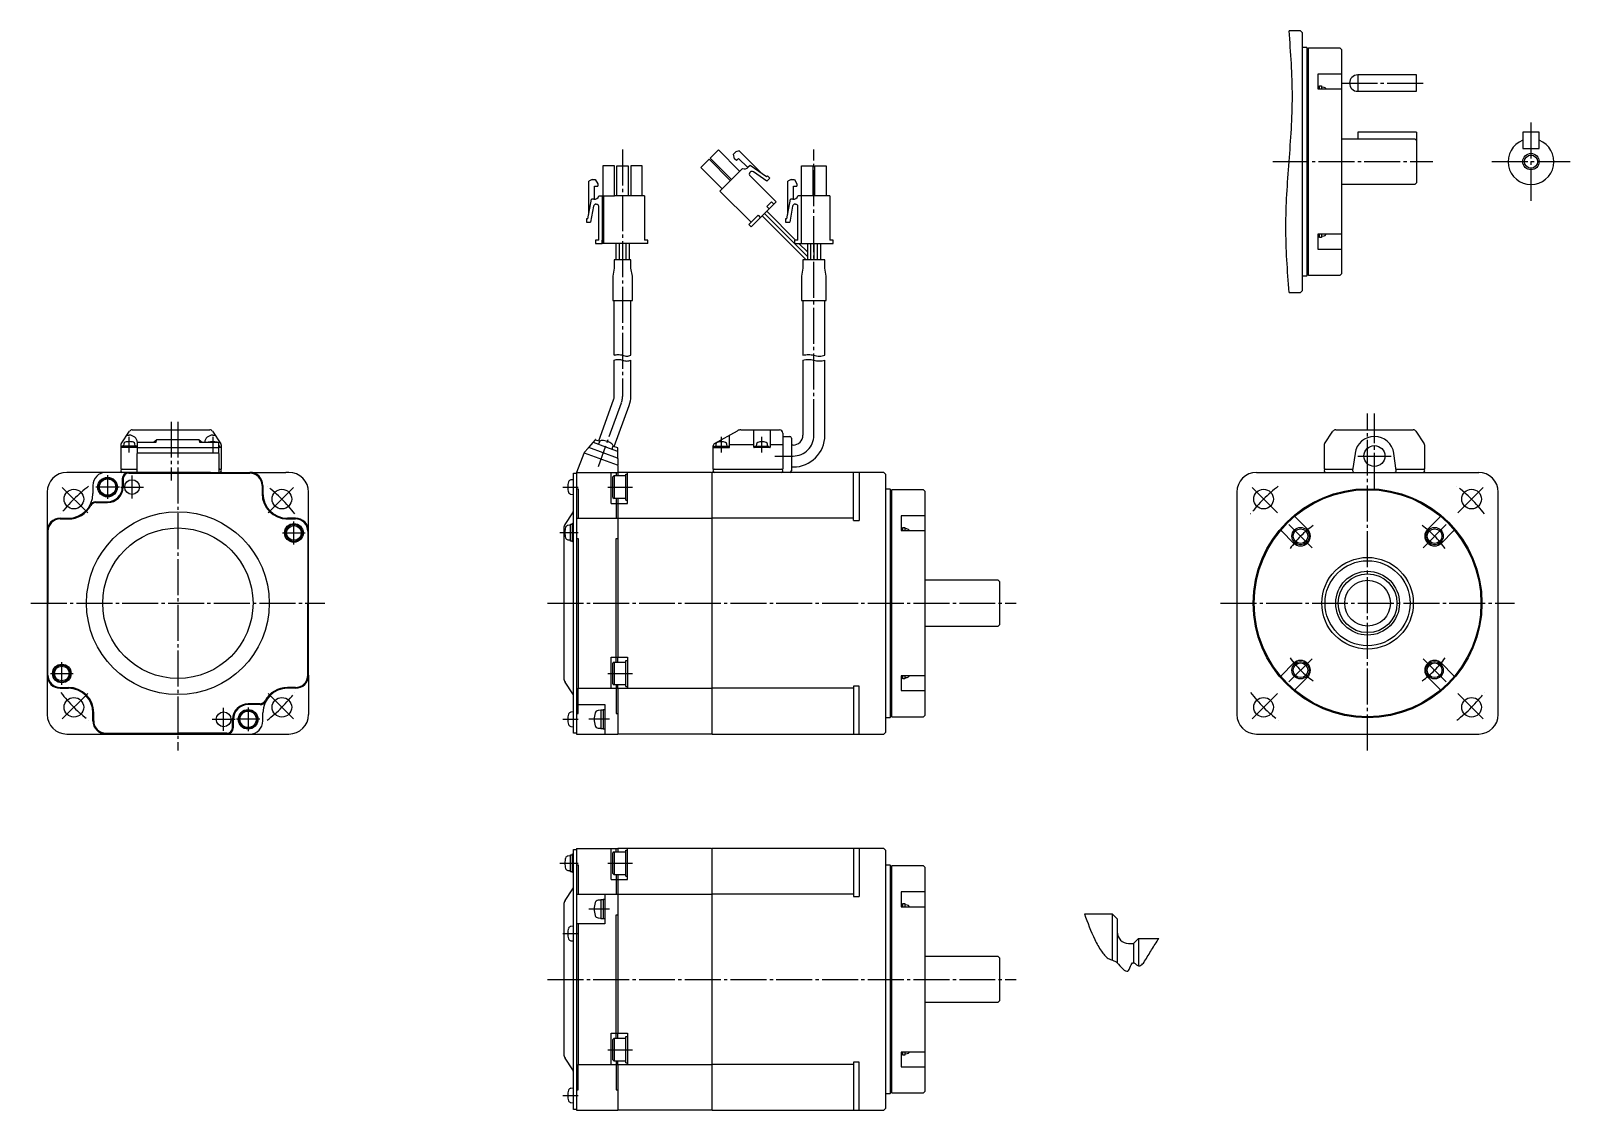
# Model space of a CAD drawing. Header units: millimetres. Extents: x -232 to 239, y -175 to 155.
import ezdxf

# ---------------------------------------------------------------- set-up
doc = ezdxf.new("R2010")
doc.units = ezdxf.units.MM
doc.linetypes.add('DASH_CENTER', pattern=[14, 11, -1, 1, -1])

msp = doc.modelspace()

# ---------------------------------------------------------------- linework, layer by layer
at = {"color": 7, "linetype": 'Continuous'}
for p, q in [((156.5, 155), (153, 155)), ((157, 154.5), (156.5, 155)), ((157, 154.5), (157, 75.5)), ((157.3, 150), (158.3, 150)), ((158.5, 149.8), (158.3, 150)), ((158.5, 115), (158.5, 149.8)), ((158.8, 148.9), (158.7, 148.9)), ((158.9, 149.7), (158.8, 149.6)), ((158.8, 149.6), (158.8, 115)), ((168.6, 149.7), (158.9, 149.7)), ((169.1, 149.2), (168.6, 149.7)), ((169.1, 115), (169.1, 149.2)), ((169.1, 141.71), (161.8, 141.71)), ((161.8, 141.71), (161.8, 137.22)), ((192, 141.5), (174, 141.5)), ((174, 141.5), (174, 136.5)), ((192, 136.5), (192, 141.5)), ((161.8, 138.01), (162.3, 138.01)), ((161.8, 137.22), (169.1, 137.22)), ((162.3, 137.22), (162.3, 138.16)), ((162.3, 138.16), (162.9, 138.16)), ((162.9, 138.16), (162.9, 137.22)), ((163.68, 137.69), (162.9, 137.76)), ((174, 136.5), (192, 136.5)), ((174, 124), (174, 122)), ((192, 124), (174, 124)), ((192, 124), (192, 108.5)), ((224.5, 124), (224.5, 119)), ((229.5, 124), (224.5, 124)), ((229.5, 119), (229.5, 124)), ((-21.63, 118.57), (-24.11, 116.1)), ((-15.13, 112.06), (-21.63, 118.57)), ((-17.01, 117.25), (-16.3, 117.96)), ((-15.24, 118.31), (-16.3, 117.96)), ((-15.24, 118.31), (-8.08, 111.15)), ((169.1, 122), (191.5, 122)), ((191.5, 122), (192, 121.5)), ((224.5, 119), (229.5, 119)), ((-53.45, 113.7), (-56.95, 113.7)), ((-56.95, 113.7), (-56.95, 104.5)), ((-53.45, 104.5), (-53.45, 113.7)), ((-52.7, 104.5), (-52.7, 113.7)), ((-52.7, 113.7), (-49.2, 113.7)), ((-49.2, 113.7), (-49.2, 104.5)), ((-48.45, 113.7), (-48.45, 104.5)), ((-44.95, 113.7), (-48.45, 113.7)), ((-44.95, 104.5), (-44.95, 113.7)), ((-24.49, 115.71), (-26.97, 113.23)), ((-26.97, 113.23), (-20.46, 106.73)), ((-17.99, 109.2), (-24.49, 115.71)), ((-24.11, 116.1), (-17.6, 109.59)), ((-16.66, 115.84), (-17.01, 117.25)), ((-16.13, 115.31), (-16.66, 115.84)), ((-16.13, 115.31), (-15.42, 116.01)), ((-15.42, 116.01), (-12.59, 113.19)), ((-11.95, 113.83), (-12.47, 113.3)), ((-6.93, 110.36), (-11.95, 113.83)), ((3.82, 104.5), (3.82, 113.7)), ((3.82, 113.7), (7.32, 113.7)), ((7.32, 113.7), (7.32, 104.5)), ((7.87, 104.5), (7.87, 113.7)), ((7.87, 113.7), (11.37, 113.7)), ((11.37, 113.7), (11.37, 104.5)), ((158.5, 80.2), (158.5, 115)), ((158.8, 115), (158.8, 80.4)), ((169.1, 80.8), (169.1, 115)), ((-60.29, 109.5), (-61.29, 109)), ((-61.29, 98.88), (-61.29, 109)), ((-60.29, 109.5), (-59.29, 109.5)), ((-59.29, 109.5), (-58.54, 108.25)), ((-21.17, 106.02), (-14.24, 112.95)), ((-11.94, 111.71), (-11.86, 111.8)), ((-11.94, 110.65), (-3.99, 102.7)), ((-6.82, 109.06), (-10.9, 111.89)), ((-6.64, 110.65), (-6.93, 110.36)), ((-6.82, 109.06), (-5.93, 109.94)), ((-5.93, 109.94), (-6.64, 110.65)), ((0.62, 109.5), (-0.38, 109)), ((-0.38, 98.88), (-0.38, 109)), ((0.62, 109.5), (1.62, 109.5)), ((1.62, 109.5), (2.37, 108.25)), ((191.5, 108), (192, 108.5)), ((-59.54, 103.5), (-59.54, 107.5)), ((-59.54, 107.5), (-58.54, 107.5)), ((-58.54, 108.25), (-58.54, 107.5)), ((-58.2, 104.5), (-54.7, 104.5)), ((-57.2, 104.5), (-57.2, 90)), ((-56.7, 90), (-56.7, 104.5)), ((-54.7, 104.5), (-53.45, 104.5)), ((-52.7, 104.5), (-53.45, 104.5)), ((-49.2, 104.5), (-52.7, 104.5)), ((-44.2, 104.5), (-49.2, 104.5)), ((-44.2, 104.5), (-44.2, 91)), ((-11.63, 96.47), (-21.17, 106.02)), ((1.37, 107.5), (2.37, 107.5)), ((1.37, 103.5), (1.37, 107.5)), ((2.37, 108.25), (2.37, 107.5)), ((12.5, 104.5), (2.7, 104.5)), ((3.7, 104.5), (3.7, 90)), ((12.5, 104.5), (12.5, 91)), ((191.5, 108), (169.1, 108)), ((-61.54, 97.5), (-60.45, 103.5)), ((-59.81, 101.38), (-60.7, 96.5)), ((-59.7, 103.5), (-60.45, 103.5)), ((-59.08, 102), (-58.95, 102)), ((-58.2, 91), (-58.2, 101.25)), ((-11.63, 95.06), (-3.99, 102.7)), ((5.6, 86), (-7.54, 99.14)), ((-6.83, 99.85), (2.01, 91)), ((-6.82, 101.28), (-5.4, 102.7)), ((-6.82, 101.28), (-6.11, 100.57)), ((-5.4, 102.7), (-4.7, 101.99)), ((-5.4, 102.7), (-4.7, 101.99)), ((-0.63, 97.5), (0.46, 103.5)), ((1.09, 101.38), (0.2, 96.5)), ((1.2, 103.5), (0.46, 103.5)), ((1.83, 102), (1.95, 102)), ((2.7, 91), (2.7, 101.25)), ((-61.54, 97.5), (-61.95, 97.5)), ((-61.95, 97.5), (-61.95, 96.5)), ((-61.95, 96.5), (-60.7, 96.5)), ((-12.33, 95.77), (-9.5, 98.59)), ((-12.33, 95.77), (-11.63, 95.06)), ((-9.5, 98.59), (-8.8, 97.89)), ((-8.25, 98.44), (5.19, 85)), ((-1.05, 97.5), (-1.05, 96.5)), ((-0.63, 97.5), (-1.05, 97.5)), ((-1.05, 96.5), (0.2, 96.5)), ((-59.2, 91), (-59.2, 90)), ((-58.2, 91), (-59.2, 91)), ((-59.2, 90), (-58.5, 90)), ((-58.5, 90), (-57.2, 90)), ((-57.2, 90), (-57.2, 91)), ((-57.2, 90), (-57.2, 90)), ((-43.2, 90), (-57.2, 90)), ((-52.95, 90), (-52.95, 85)), ((-51.95, 90), (-51.95, 85)), ((-50.95, 90), (-50.95, 85)), ((-49.95, 90), (-49.95, 85)), ((-48.95, 90), (-48.95, 85)), ((-43.2, 91), (-44.2, 91)), ((-43.2, 90), (-43.2, 91)), ((1.7, 91), (1.7, 90)), ((2.7, 91), (1.7, 91)), ((1.7, 90), (13.5, 90)), ((3.01, 90), (5.6, 87.41)), ((5.6, 90), (5.6, 85)), ((6.6, 90), (6.6, 85)), ((7.6, 90), (7.6, 85)), ((8.6, 90), (8.6, 85)), ((9.6, 90), (9.6, 85)), ((13.5, 91), (12.5, 91)), ((13.5, 90), (13.5, 91)), ((169.1, 92.78), (161.8, 92.78)), ((161.8, 92.78), (161.8, 88.29)), ((162.3, 91.99), (161.8, 91.99)), ((162.3, 91.84), (162.3, 92.78)), ((162.9, 91.84), (162.3, 91.84)), ((162.9, 92.78), (162.9, 91.84)), ((162.9, 92.24), (163.68, 92.31)), ((-48.4, 85), (-53.5, 85)), ((-53.5, 85), (-53.5, 82.43)), ((-48.4, 82.43), (-48.4, 85)), ((10.95, 85), (4.25, 85)), ((4.25, 85), (4.25, 82.43)), ((10.95, 82.43), (10.95, 85)), ((161.8, 88.29), (169.1, 88.29)), ((-53.5, 82.43), (-53.95, 80)), ((-47.95, 80), (-48.4, 82.43)), ((4.25, 82.43), (3.8, 80)), ((11.4, 80), (10.95, 82.43)), ((158.3, 80), (158.5, 80.2)), ((158.7, 81.1), (158.8, 81.1)), ((158.8, 80.4), (158.9, 80.3)), ((158.9, 80.3), (168.6, 80.3)), ((168.6, 80.3), (169.1, 80.8)), ((-53.95, 80), (-53.95, 72.5)), ((-47.95, 72.5), (-47.95, 80)), ((3.8, 80), (3.8, 72.5)), ((11.4, 72.5), (11.4, 80)), ((156.5, 75), (157, 75.5)), ((158.3, 80), (157.3, 80)), ((-53.95, 72.5), (-47.95, 72.5)), ((-53.5, 55.8), (-53.5, 72.5)), ((-48.4, 55.8), (-48.4, 72.5)), ((3.8, 72.5), (11.4, 72.5)), ((4.25, 72.5), (4.25, 55.8)), ((10.95, 55.8), (10.95, 72.5)), ((153, 75), (156.5, 75)), ((-53.5, 43.24), (-53.5, 54.3)), ((-48.4, 43.24), (-48.4, 54.3)), ((4.25, 54.3), (4.25, 31.35)), ((10.95, 31.35), (10.95, 54.3)), ((-58.25, 29.65), (-53.68, 42.21)), ((-53.46, 27.91), (-48.89, 40.47)), ((-200.96, 33), (-199.35, 33)), ((-199.35, 33), (-189.1, 33)), ((-189.1, 33), (-178.85, 33)), ((-178.85, 33), (-177.23, 33)), ((-14.78, 33), (-2.9, 33)), ((-10.8, 27.7), (-10.8, 33)), ((-5.8, 33), (-5.8, 27.7)), ((167.24, 33), (190.97, 33)), ((-204.33, 28.75), (-201.8, 32.56)), ((-203.55, 28.69), (-203.6, 28.1)), ((-202.59, 31.37), (-201.85, 31.37)), ((-200.1, 28.1), (-200.15, 28.69)), ((-199.5, 29), (-199.5, 27.58)), ((-199.3, 29.2), (-193.67, 29.2)), ((-194.46, 29.2), (-193.46, 30.01)), ((-193.67, 29.2), (-193.46, 30.01)), ((-193.46, 30.01), (-180.54, 30.01)), ((-180.54, 30.01), (-179.54, 29.2)), ((-180.54, 30.01), (-180.33, 29.2)), ((-180.33, 29.2), (-174.7, 29.2)), ((-176.4, 32.56), (-173.87, 28.75)), ((-176.35, 31.37), (-175.61, 31.37)), ((-174.5, 27.58), (-174.5, 29)), ((-60.02, 29.16), (-61.25, 27.69)), ((-59.33, 29.97), (-60.02, 29.16)), ((-59.91, 29.19), (-56.2, 27.84)), ((-59.22, 30), (-57.86, 29.51)), ((-57.98, 29.32), (-58.31, 28.61)), ((-22.79, 28.79), (-15.76, 32.74)), ((-22.4, 28.64), (-22.45, 28.05)), ((-18.95, 28.05), (-19, 28.64)), ((-18.2, 27.7), (-18.2, 31.37)), ((-18.2, 28.5), (-10.8, 28.5)), ((-10, 28.64), (-10.05, 28.05)), ((-6.55, 28.05), (-6.6, 28.64)), ((-5.8, 28.5), (-1.9, 28.5)), ((-1.9, 32), (-1.9, 21)), ((-1.8, 31), (0.2, 31)), ((0.7, 30.5), (0.7, 20.5)), ((1.25, 28.35), (0.7, 28.35)), ((163.87, 28.75), (166.4, 32.56)), ((191.8, 32.56), (194.33, 28.75)), ((-204.5, 28.2), (-204.5, 27.6)), ((-204.5, 27.6), (-204.5, 21.1)), ((-199.5, 27.6), (-204.4, 27.6)), ((-204, 28.1), (-204, 27.6)), ((-204, 28.1), (-201.85, 28.1)), ((-201.85, 28.1), (-199.7, 28.1)), ((-199.7, 27.6), (-199.7, 28.1)), ((-199.5, 27.58), (-174.5, 27.58)), ((-199.5, 27.38), (-199.5, 25.94)), ((-199.5, 25.94), (-174.5, 25.94)), ((-199.5, 20), (-199.5, 25.74)), ((-174.5, 28.1), (-174.2, 28.1)), ((-173.8, 27.6), (-174.5, 27.6)), ((-174.5, 25.94), (-174.5, 27.38)), ((-174.5, 25.74), (-174.5, 20)), ((-174.2, 27.6), (-174.2, 28.1)), ((-173.7, 27.6), (-173.7, 28.2)), ((-173.7, 21.1), (-173.7, 27.6)), ((-62.8, 25.77), (-65, 20)), ((-62.64, 26.07), (-61.41, 27.54)), ((-52.53, 22.25), (-62.6, 25.91)), ((-52.47, 24.35), (-61.3, 27.57)), ((-56.2, 27.84), (-52.49, 26.49)), ((-54.09, 27.07), (-53.88, 27.83)), ((-53.86, 28.05), (-52.49, 27.56)), ((-52.43, 26.4), (-52.43, 27.46)), ((-52.42, 24.48), (-52.43, 26.4)), ((-52.4, 24.26), (-52.4, 22.34)), ((-23.3, 27.92), (-23.3, 21)), ((-23.3, 27.6), (-18.3, 27.6)), ((-22.85, 28.05), (-18.55, 28.05)), ((-22.85, 27.6), (-22.85, 28.05)), ((-18.55, 27.6), (-18.55, 28.05)), ((-5.9, 27.6), (-10.7, 27.6)), ((-10.45, 27.6), (-10.45, 28.05)), ((-10.45, 28.05), (-6.15, 28.05)), ((-6.15, 27.6), (-6.15, 28.05)), ((163.7, 28.2), (163.7, 27.6)), ((163.7, 27.6), (163.7, 21.1)), ((173.16, 25.82), (172.43, 20.57)), ((185.77, 20.57), (185.04, 25.82)), ((194.5, 27.6), (194.5, 28.2)), ((194.5, 21.1), (194.5, 27.6)), ((-209, 20), (-221, 20)), ((-177, 20), (-209, 20)), ((-204.4, 21), (-199.5, 21)), ((-202, 19.75), (-187, 19.75)), ((-187, 19.75), (-165, 19.75)), ((-177, 20), (-154, 20)), ((-174.5, 21), (-173.8, 21)), ((-153, 20), (-154, 20)), ((-66, -20), (-66, 19.75)), ((-66, 19.75), (-65, 19.75)), ((-65, 20), (-65, -60)), ((-65, 20), (-52.4, 20)), ((-54.4, 10.5), (-54.4, 20)), ((-53.55, 19), (-53.9, 18.65)), ((-53.55, 19), (-49.9, 19)), ((-53.55, 19), (-53.55, 12)), ((-52.9, 20), (-52.9, 19)), ((-52.4, 22.06), (-52.4, 19)), ((-23.7, 20), (-52.4, 20)), ((-49.9, 19.5), (-49.4, 19.5)), ((-49.9, 11.5), (-49.9, 19.5)), ((-49.4, 10.5), (-49.4, 20)), ((-23.7, 20), (-23.6, 19.9)), ((-23.6, 19.9), (-23.5, 20)), ((-23.6, 19.9), (-23.6, -59.9)), ((29, 20), (-23.5, 20)), ((-23.3, 21), (-1.9, 21)), ((0.7, 21.65), (1.25, 21.65)), ((19.7, 5.32), (19.7, 20)), ((21.5, 20), (21.5, 5.32)), ((29.5, 19.5), (29, 20)), ((29.5, 19.5), (29.5, -59.5)), ((143, 20), (211, 20)), ((163.8, 21), (172.49, 21)), ((185.71, 21), (194.4, 21)), ((-213, 16), (-213, 13.5)), ((-204, 18), (-204, 14.25)), ((-203.75, 18), (-203.75, 15.5)), ((-161.25, 16), (-161.25, 13.5)), ((-161, 16), (-161, 13.5)), ((-66, 17.75), (-66.78, 17.68)), ((-65, 15), (-64.5, 15)), ((-64.5, 15), (-64.5, 6)), ((-53.9, 12.35), (-53.9, 18.65)), ((29.8, 15), (30.8, 15)), ((31, 14.8), (30.8, 15)), ((31, -20), (31, 14.8)), ((31.4, 14.7), (31.3, 14.6)), ((31.3, 14.6), (31.3, -20)), ((41.1, 14.7), (31.4, 14.7)), ((41.6, 14.2), (41.1, 14.7)), ((41.6, -20), (41.6, 14.2)), ((-227, 14), (-227, 2)), ((-212.13, 11), (-208.5, 11)), ((-212.13, 10.75), (-208.5, 10.75)), ((-147, 2), (-147, 14)), ((-66.78, 13.32), (-66, 13.25)), ((-54.4, 10.5), (-49.4, 10.5)), ((-53.9, 12.35), (-53.55, 12)), ((-49.9, 12), (-53.55, 12)), ((-52.9, 12), (-52.9, 6)), ((-52.4, 12), (-52.4, -36.5)), ((-49.9, 11.5), (-49.4, 11.5)), ((31.3, 13.9), (31.2, 13.9)), ((137, 14), (137, -54)), ((217, -54), (217, 14)), ((-223, 6), (-220.5, 6)), ((-223, 5.75), (-220.5, 5.75)), ((-154, 5.75), (-151, 5.75)), ((-151, 6), (-153.5, 6)), ((-68.53, 4.09), (-66.17, 7.65)), ((-65, 6), (-52.4, 6)), ((-52.4, 6), (-23.6, 6)), ((19.7, 6), (-23.6, 6)), ((19.7, 5.32), (21.5, 5.32)), ((34.3, 6.71), (34.3, 2.22)), ((41.6, 6.71), (34.3, 6.71)), ((158.62, 2.63), (154.92, 6.32)), ((199.08, 6.32), (195.39, 2.63)), ((-227, 2), (-227, -42)), ((-227, 1.32), (-227, -54)), ((-226.75, 2), (-226.75, -20)), ((-147.25, 2), (-147.25, -20)), ((-147, -42), (-147, 2)), ((-68.9, 2.88), (-68.9, -20)), ((-66.9, 3.83), (-67.68, 3.77)), ((-66.9, 4.18), (-66.3, 4.18)), ((-66.9, -1.02), (-66.9, 4.18)), ((-66.3, 4.43), (-66, 4.43)), ((-66.3, -1.27), (-66.3, 4.43)), ((34.3, 3.01), (34.8, 3.01)), ((34.3, 2.22), (41.6, 2.22)), ((34.8, 3.16), (35.4, 3.16)), ((34.8, 2.22), (34.8, 3.16)), ((35.4, 3.16), (35.4, 2.22)), ((36.18, 2.69), (35.4, 2.76)), ((150.68, 2.08), (154.37, -1.61)), ((199.63, -1.61), (203.32, 2.08)), ((-67.68, -0.6), (-66.9, -0.67)), ((-66.3, -1.02), (-66.9, -1.02)), ((-66, -1.27), (-66.3, -1.27)), ((-65, -0.25), (-64.5, -0.25)), ((-64.5, -0.25), (-64.5, -46)), ((-52.9, -0.25), (-52.4, -0.25)), ((-52.9, -38), (-52.9, -0.25)), ((64, -13), (41.6, -13)), ((64.5, -13.5), (64, -13)), ((64.5, -26.5), (64.5, -13.5)), ((-226.75, -42), (-226.75, -20)), ((-147.25, -42), (-147.25, -20)), ((-68.9, -20), (-68.9, -42.88)), ((-66, -59.75), (-66, -20)), ((31, -54.8), (31, -20)), ((31.3, -20), (31.3, -54.6)), ((41.6, -54.2), (41.6, -20)), ((41.6, -27), (64, -27)), ((64, -27), (64.5, -26.5)), ((-54.4, -46), (-54.4, -36.5)), ((-54.4, -36.5), (-52.4, -36.5)), ((-52.4, -36.5), (-49.4, -36.5)), ((-52.4, -38), (-52.4, -36.5)), ((-49.9, -45.5), (-49.9, -37.5)), ((-49.9, -37.5), (-49.4, -37.5)), ((-49.4, -36.5), (-49.4, -46)), ((-147, -42), (-147, -54)), ((-53.55, -38), (-53.9, -38.35)), ((-53.9, -44.65), (-53.9, -38.35)), ((-53.55, -38), (-49.9, -38)), ((-53.55, -38), (-53.55, -45)), ((34.3, -42.22), (34.3, -46.71)), ((41.6, -42.22), (34.3, -42.22)), ((34.8, -43.16), (34.8, -42.22)), ((35.4, -42.22), (35.4, -43.16)), ((154.37, -38.38), (150.68, -42.08)), ((203.32, -42.08), (199.63, -38.38)), ((-223, -45.75), (-220.5, -45.75)), ((-223, -46), (-220.5, -46)), ((-151, -45.75), (-153.5, -45.75)), ((-151, -46), (-153.5, -46)), ((-66.17, -47.71), (-68.53, -44.09)), ((-64.5, -53.75), (-64.5, -46)), ((-64.5, -46), (-52.4, -46)), ((-53.9, -44.65), (-53.55, -45)), ((-49.9, -45), (-53.55, -45)), ((-52.9, -45), (-52.9, -53.75)), ((-52.4, -46), (-52.4, -45)), ((-52.4, -46), (-23.6, -46)), ((-52.4, -46), (-52.4, -60)), ((-49.9, -45.5), (-49.4, -45.5)), ((19.7, -46), (-23.6, -46)), ((19.7, -45.32), (19.7, -60)), ((21.5, -45.32), (19.7, -45.32)), ((21.5, -60), (21.5, -45.32)), ((34.8, -43.01), (34.3, -43.01)), ((34.3, -46.71), (41.6, -46.71)), ((35.4, -43.16), (34.8, -43.16)), ((35.4, -42.76), (36.18, -42.69)), ((154.92, -46.32), (158.62, -42.63)), ((195.39, -42.63), (199.08, -46.32)), ((-161.87, -50.75), (-165.5, -50.75)), ((-161.87, -51), (-165.5, -51)), ((-64.5, -51), (-56.4, -51)), ((-56.4, -51), (-56.4, -60)), ((-213, -56), (-213, -53.5)), ((-212.75, -56), (-212.75, -53.5)), ((-170.25, -58), (-170.25, -55.5)), ((-170, -58), (-170, -54.25)), ((-161, -56), (-161, -53.5)), ((-66, -53.25), (-66.78, -53.32)), ((-65, -53.75), (-64.5, -53.75)), ((-57.6, -52.75), (-58.45, -52.82)), ((-57.6, -52.55), (-57.6, -58.45)), ((-57.6, -52.55), (-56.9, -52.55)), ((-56.9, -52.5), (-56.4, -52.5)), ((-56.9, -52.5), (-56.9, -58.5)), ((-52.9, -53.75), (-52.4, -53.75)), ((30.8, -55), (29.8, -55)), ((30.8, -55), (31, -54.8)), ((31.2, -53.9), (31.3, -53.9)), ((31.3, -54.6), (31.4, -54.7)), ((31.4, -54.7), (41.1, -54.7)), ((41.1, -54.7), (41.6, -54.2)), ((-221, -60), (-153, -60)), ((-209, -59.75), (-187, -59.75)), ((-209, -60), (-165, -60)), ((-172, -59.75), (-187, -59.75)), ((-66.78, -57.68), (-66, -57.75)), ((-65, -59.75), (-66, -59.75)), ((-65, -60), (-52.4, -60)), ((-58.45, -58.18), (-57.6, -58.25)), ((-56.9, -58.45), (-57.6, -58.45)), ((-56.4, -58.5), (-56.9, -58.5)), ((-23.7, -60), (-52.4, -60)), ((-23.6, -59.9), (-23.7, -60)), ((-23.5, -60), (-23.6, -59.9)), ((-23.5, -60), (29, -60)), ((29, -60), (29.5, -59.5)), ((143, -60), (211, -60)), ((-66.9, -97.25), (-67.68, -97.32)), ((-66.9, -96.9), (-66.3, -96.9)), ((-66.9, -102.1), (-66.9, -96.9)), ((-66.3, -96.65), (-66, -96.65)), ((-66.3, -102.35), (-66.3, -96.65)), ((-66, -135), (-66, -95.25)), ((-66, -95.25), (-65, -95.25)), ((-65, -95), (-65, -175)), ((-65, -95), (-52.4, -95)), ((-54.4, -104.5), (-54.4, -95)), ((-53.55, -96), (-53.9, -96.35)), ((-53.9, -102.65), (-53.9, -96.35)), ((-53.55, -96), (-49.9, -96)), ((-53.55, -96), (-53.55, -103)), ((-52.9, -96), (-52.9, -95)), ((-52.4, -95), (-52.4, -96)), ((-23.7, -95), (-52.4, -95)), ((-49.9, -95.5), (-49.4, -95.5)), ((-49.9, -103.5), (-49.9, -95.5)), ((-49.4, -104.5), (-49.4, -95)), ((-23.7, -95), (-23.6, -95.1)), ((-23.6, -95.1), (-23.5, -95)), ((-23.6, -95.1), (-23.6, -174.9)), ((29, -95), (-23.5, -95)), ((19.7, -95), (19.7, -109.68)), ((21.5, -95), (21.5, -109.68)), ((29.5, -95.5), (29, -95)), ((29.5, -95.5), (29.5, -174.5)), ((-67.68, -101.68), (-66.9, -101.75)), ((-66.3, -102.1), (-66.9, -102.1)), ((-66, -102.35), (-66.3, -102.35)), ((-65, -100), (-64.5, -100)), ((-64.5, -100), (-64.5, -109)), ((-53.9, -102.65), (-53.55, -103)), ((-49.9, -103), (-53.55, -103)), ((-52.9, -103), (-52.9, -109)), ((-52.4, -103), (-52.4, -151.5)), ((-49.9, -103.5), (-49.4, -103.5)), ((29.8, -100), (30.8, -100)), ((31, -100.2), (30.8, -100)), ((31, -135), (31, -100.2)), ((31.3, -101.1), (31.2, -101.1)), ((31.4, -100.3), (31.3, -100.4)), ((31.3, -100.4), (31.3, -135)), ((41.1, -100.3), (31.4, -100.3)), ((41.6, -100.8), (41.1, -100.3)), ((41.6, -135), (41.6, -100.8)), ((-68.53, -110.91), (-66.17, -107.35)), ((-54.4, -104.5), (-49.4, -104.5)), ((34.3, -108.29), (34.3, -112.78)), ((41.6, -108.29), (34.3, -108.29)), ((-68.9, -112.12), (-68.9, -135)), ((-65, -109), (-52.4, -109)), ((-57.6, -110.75), (-58.45, -110.82)), ((-57.6, -110.55), (-57.6, -116.45)), ((-57.6, -110.55), (-56.9, -110.55)), ((-56.9, -110.5), (-56.4, -110.5)), ((-56.9, -110.5), (-56.9, -116.5)), ((-56.4, -109), (-56.4, -118)), ((-52.4, -109), (-23.6, -109)), ((19.7, -109), (-23.6, -109)), ((19.7, -109.68), (21.5, -109.68)), ((34.3, -111.99), (34.8, -111.99)), ((34.3, -112.78), (41.6, -112.78)), ((34.8, -111.84), (35.4, -111.84)), ((34.8, -112.78), (34.8, -111.84)), ((35.4, -111.84), (35.4, -112.78)), ((36.18, -112.31), (35.4, -112.24)), ((-58.45, -116.18), (-57.6, -116.25)), ((-56.9, -116.45), (-57.6, -116.45)), ((-56.4, -116.5), (-56.9, -116.5)), ((-52.9, -115.25), (-52.4, -115.25)), ((-52.9, -153), (-52.9, -115.25)), ((90.38, -115), (98.88, -115)), ((98.88, -115), (100.38, -116.5)), ((98.88, -115), (98.88, -129.1)), ((100.38, -116.5), (100.38, -129.9)), ((-66, -118.75), (-66.78, -118.82)), ((-56.4, -118), (-65, -118)), ((-64.5, -118), (-64.5, -161)), ((-66.78, -123.18), (-66, -123.25)), ((103.88, -124), (105.38, -124)), ((105.38, -124), (106.88, -122.5)), ((105.38, -124), (105.38, -129.9)), ((106.88, -122.5), (106.88, -130.88)), ((106.88, -122.5), (113.13, -122.5)), ((64, -128), (41.6, -128)), ((64.5, -128.5), (64, -128)), ((64.5, -141.5), (64.5, -128.5)), ((-68.9, -135), (-68.9, -157.88)), ((-66, -174.75), (-66, -135)), ((31, -169.8), (31, -135)), ((31.3, -135), (31.3, -169.6)), ((41.6, -169.2), (41.6, -135)), ((41.6, -142), (64, -142)), ((64, -142), (64.5, -141.5)), ((-54.4, -161), (-54.4, -151.5)), ((-54.4, -151.5), (-52.4, -151.5)), ((-53.55, -153), (-53.9, -153.35)), ((-53.9, -159.65), (-53.9, -153.35)), ((-53.55, -153), (-49.9, -153)), ((-53.55, -153), (-53.55, -160)), ((-52.4, -151.5), (-49.4, -151.5)), ((-52.4, -153), (-52.4, -151.5)), ((-49.9, -160.5), (-49.9, -152.5)), ((-49.9, -152.5), (-49.4, -152.5)), ((-49.4, -151.5), (-49.4, -161)), ((-66.17, -162.71), (-68.53, -159.09)), ((-53.9, -159.65), (-53.55, -160)), ((-49.9, -160), (-53.55, -160)), ((-52.9, -160), (-52.9, -168.75)), ((-52.4, -161), (-52.4, -160)), ((34.3, -157.22), (34.3, -161.71)), ((41.6, -157.22), (34.3, -157.22)), ((34.8, -158.01), (34.3, -158.01)), ((34.8, -158.16), (34.8, -157.22)), ((35.4, -158.16), (34.8, -158.16)), ((35.4, -157.22), (35.4, -158.16)), ((35.4, -157.76), (36.18, -157.69)), ((-64.5, -168.75), (-64.5, -161)), ((-64.5, -161), (-52.4, -161)), ((-52.4, -161), (-23.6, -161)), ((-52.4, -161), (-52.4, -175)), ((-49.9, -160.5), (-49.4, -160.5)), ((19.7, -161), (-23.6, -161)), ((19.7, -160.32), (19.7, -175)), ((21.5, -160.32), (19.7, -160.32)), ((21.5, -175), (21.5, -160.32)), ((34.3, -161.71), (41.6, -161.71)), ((-66, -168.25), (-66.78, -168.32)), ((-65, -168.75), (-64.5, -168.75)), ((-52.9, -168.75), (-52.4, -168.75)), ((31.2, -168.9), (31.3, -168.9)), ((41.1, -169.7), (41.6, -169.2)), ((-66.78, -172.68), (-66, -172.75)), ((30.8, -170), (29.8, -170)), ((30.8, -170), (31, -169.8)), ((31.3, -169.6), (31.4, -169.7)), ((31.4, -169.7), (41.1, -169.7)), ((-65, -174.75), (-66, -174.75)), ((-65, -175), (-52.4, -175)), ((-23.7, -175), (-52.4, -175)), ((-23.6, -174.9), (-23.7, -175)), ((-23.5, -175), (-23.6, -174.9)), ((-23.5, -175), (29, -175)), ((29, -175), (29.5, -174.5))]:
    msp.add_line(p, q, dxfattribs=at)
at = {"color": 1, "linetype": 'DASH_CENTER'}
for p, q in [((169, 139), (194.5, 139)), ((227, 127), (227, 103)), ((-50.95, 118.7), (-50.95, 43.24)), ((7.6, 31.35), (7.6, 118.7)), ((148, 115), (197, 115)), ((215, 115), (239, 115)), ((-51.33, 41.21), (-58.42, 21.73)), ((177, -65), (177, 38)), ((179.1, 14.94), (179.1, 38)), ((-189.1, 35.5), (-189.1, 17.5)), ((-187, 35.5), (-187, -65)), ((-201.85, 26.1), (-201.85, 30.9)), ((-176.35, 30.9), (-176.35, 26.1)), ((-20.7, 26.1), (-20.7, 30.85)), ((-8.3, 26.1), (-8.3, 30.85)), ((-4.4, 25), (1.25, 25)), ((174, 25), (184.2, 25)), ((-208.5, 19.1), (-208.5, 11.9)), ((-201, 12), (-201, 19)), ((-214.58, 7.58), (-223.06, 16.06)), ((-204.9, 15.5), (-212.1, 15.5)), ((-204.5, 15.5), (-197.5, 15.5)), ((-159.42, 7.58), (-150.94, 16.06)), ((-69.2, 15.5), (-64.5, 15.5)), ((-55.4, 15.5), (-47.9, 15.5)), ((149.42, 7.58), (140.94, 16.06)), ((204.58, 7.58), (213.06, 16.06)), ((-151.5, -2), (-151.5, 5)), ((-155, 1.5), (-148, 1.5)), ((-70.1, 1.58), (-64.5, 1.58)), ((160.03, -3.03), (152.96, 4.04)), ((193.97, -3.03), (201.04, 4.04)), ((-232, -20), (-142, -20)), ((-73.9, -20), (69.5, -20)), ((132, -20), (222, -20)), ((160.03, -36.97), (152.96, -44.04)), ((193.97, -36.97), (201.04, -44.04)), ((-226, -41.5), (-219, -41.5)), ((-222.5, -45), (-222.5, -38)), ((-55.4, -41.5), (-47.9, -41.5)), ((-214.58, -47.58), (-223.06, -56.06)), ((-159.42, -47.58), (-150.94, -56.06)), ((149.42, -47.58), (140.94, -56.06)), ((204.58, -47.58), (213.06, -56.06)), ((-176.5, -55.5), (-169.5, -55.5)), ((-173, -59), (-173, -52)), ((-161.9, -55.5), (-169.1, -55.5)), ((-165.5, -51.9), (-165.5, -59.1)), ((-69.2, -55.5), (-64.5, -55.5)), ((-54.9, -55.5), (-61.28, -55.5)), ((-70.1, -99.5), (-64.5, -99.5)), ((-55.4, -99.5), (-47.9, -99.5)), ((-54.9, -113.5), (-61.28, -113.5)), ((-69.2, -121), (-64.5, -121)), ((-73.9, -135), (69.5, -135)), ((-55.4, -156.5), (-47.9, -156.5)), ((-69.2, -170.5), (-64.5, -170.5))]:
    msp.add_line(p, q, dxfattribs=at)
at = {"color": 2, "linetype": 'Continuous'}
msp.add_circle((227, 115), 2.5, dxfattribs=at)
at = {"color": 7, "linetype": 'Continuous'}
for centre, radius in [((227, 115), 2), ((179.1, 25), 3.2), ((-218.82, 11.82), 3), ((-208.5, 15.5), 3), ((-208.5, 15.5), 2.75), ((-208.5, 15.5), 2.5), ((-201, 15.5), 2.25), ((-155.18, 11.82), 3), ((177, -20), 35), ((145.18, 11.82), 3), ((177, -20), 34.7), ((208.82, 11.82), 3), ((-187, -20), 27.96), ((-187, -20), 23), ((-151.5, 1.5), 2.85), ((-151.5, 1.5), 2.6), ((-151.5, 1.5), 2.25), ((156.49, 0.51), 2.65), ((156.49, 0.51), 2.25), ((197.51, 0.51), 2.65), ((197.51, 0.51), 2.25), ((177, -20), 14), ((177, -20), 13), ((177, -20), 9.75), ((177, -20), 9), ((177, -20), 7), ((-222.5, -41.5), 2.85), ((-222.5, -41.5), 2.6), ((-222.5, -41.5), 2.25), ((156.49, -40.51), 2.65), ((156.49, -40.51), 2.25), ((197.51, -40.51), 2.65), ((197.51, -40.51), 2.25), ((-218.82, -51.82), 3), ((-155.18, -51.82), 3), ((145.18, -51.82), 3), ((208.82, -51.82), 3), ((-173, -55.5), 2.25), ((-165.5, -55.5), 3), ((-165.5, -55.5), 2.75), ((-165.5, -55.5), 2.5)]:
    msp.add_circle(centre, radius, dxfattribs=at)
for centre, radius, start, end in [((157.3, 150.3), 0.3, 180, 270), ((158.7, 149.1), 0.2, 180, 270), ((174, 139), 2.5, 90, 180), ((163.61, 136.89), 0.8, 24.57, 85), ((174, 139), 2.5, 180, 270), ((227, 115), 7, 110.9248, 270), ((227, 115), 7, 270, 69.0752), ((-13.6, 114.36), 1.55, 245.7532, 316.8667), ((-11.41, 111.18), 0.75, 135, 225), ((-11.33, 111.27), 0.75, 55.3048, 135), ((-59.65, 105.05), 1.55, 268.1333, 339.2468), ((1.25, 105.05), 1.55, 268.1333, 339.2468), ((-59.08, 101.25), 0.75, 90, 169.6952), ((-58.95, 101.25), 0.75, 0, 90), ((1.83, 101.25), 0.75, 90, 169.6952), ((1.95, 101.25), 0.75, 0, 90), ((163.61, 93.11), 0.8, 275, 335.43), ((158.7, 80.9), 0.2, 90, 180), ((157.3, 79.7), 0.3, 90, 180), ((-56.5, 43.24), 3, 340, 0), ((-56.5, 43.24), 8.1, 340, 0), ((-200.96, 32), 1, 90, 146.3099), ((-177.23, 32), 1, 33.6901, 90), ((-14.78, 31), 2, 90, 119.3578), ((-2.9, 32), 1, 0, 90), ((167.24, 32), 1, 90, 146.3099), ((190.97, 32), 1, 33.6901, 90), ((-203.5, 28.2), 1, 146.3099, 180), ((-202.95, 28.64), 0.6, 106.3877, 175), ((-201.85, 24.9), 4.5, 90, 106.3877), ((-201.85, 28.87), 2.5, 7.226, 90), ((-201.85, 24.9), 4.5, 73.6123, 90), ((-200.75, 28.64), 0.6, 5, 73.6123), ((-199.3, 29), 0.2, 90, 180), ((-176.35, 28.87), 2.5, 90, 172.774), ((-176.35, 24.9), 4.5, 90, 107.3265), ((-176.35, 24.9), 4.5, 72.6735, 90), ((-174.7, 29), 0.2, 0, 90), ((-174.7, 28.2), 1, 0, 33.6901), ((-59.94, 29.1), 0.1, 70, 139.8637), ((-59.26, 29.91), 0.1, 70, 139.8637), ((-57.26, 28.98), 0.8, 85.4427, 155), ((-57.67, 23.8), 6, 70, 85.4427), ((-57.67, 23.8), 6, 54.5573, 70), ((-54.65, 28.04), 0.8, 345, 54.5573), ((-22.3, 27.92), 1, 119.3578, 180), ((-21.8, 28.59), 0.6, 106.3877, 175), ((-20.7, 24.85), 4.5, 90, 106.3877), ((-20.7, 24.85), 4.5, 73.6123, 90), ((-19.6, 28.59), 0.6, 5, 73.6123), ((-9.4, 28.59), 0.6, 106.3877, 175), ((-8.3, 24.85), 4.5, 90, 106.3877), ((-8.3, 24.85), 4.5, 73.6123, 90), ((-7.2, 28.59), 0.6, 5, 73.6123), ((-1.8, 30.9), 0.1, 90, 180), ((0.2, 30.5), 0.5, 0, 90), ((1.25, 31.35), 3, 270, 0), ((1.25, 31.35), 9.7, 270, 0), ((164.7, 28.2), 1, 146.3099, 180), ((179.1, 25), 6, 7.8875, 172.1125), ((193.5, 28.2), 1, 0, 33.6901), ((-204.4, 27.5), 0.1, 90, 180), ((-199.3, 27.38), 0.2, 90, 180), ((-199.3, 25.74), 0.2, 90, 180), ((-174.7, 27.38), 0.2, 0, 90), ((-174.7, 25.74), 0.2, 0, 90), ((-173.8, 27.5), 0.1, 0, 90), ((-62.62, 25.71), 0.2, 70, 160), ((-62.57, 26.01), 0.1, 140, 250), ((-61.34, 27.48), 0.1, 70, 140), ((-61.18, 27.63), 0.1, 139.8637, 250), ((-52.52, 24.48), 0.1, 250, 0.1363), ((-52.53, 27.46), 0.1, 0.1363, 70), ((-52.53, 26.4), 0.1, 0.1363, 70), ((-52.5, 24.26), 0.1, 0, 70), ((-18.3, 27.7), 0.1, 270, 0), ((-10.7, 27.7), 0.1, 180, 270), ((-5.9, 27.7), 0.1, 270, 0), ((-221, 14), 6, 90, 180), ((-209, 16), 4, 90, 180), ((-204.4, 21.1), 0.1, 180, 270), ((-204, 20.5), 0.5, 90, 270), ((-202, 18), 2, 90, 180), ((-202, 18), 1.75, 90, 180), ((-199.75, 19.5), 0.5, 30, 90), ((-174.2, 20.5), 0.5, 270, 90), ((-173.8, 21.1), 0.1, 270, 0), ((-165, 16), 4, 0, 90), ((-165, 16), 3.75, 0, 90), ((-153, 14), 6, 0, 90), ((-52.5, 22.34), 0.1, 250, 360), ((-52.6, 22.06), 0.2, 0, 70), ((-22.8, 20.5), 0.5, 90, 270), ((-2.4, 20.5), 0.5, 270, 90), ((0.2, 20.5), 0.5, 270, 0), ((143, 14), 6, 90, 180), ((163.8, 21.1), 0.1, 180, 270), ((164.2, 20.5), 0.5, 90, 270), ((172.92, 20.5), 0.5, 172.1125, 270), ((185.28, 20.5), 0.5, 270, 7.8875), ((194, 20.5), 0.5, 270, 90), ((194.4, 21.1), 0.1, 270, 0), ((211, 14), 6, 0, 90), ((-208.5, 15.5), 4.75, 270, 0), ((-208.5, 15.5), 4.5, 270, 0), ((-203.5, 14.25), 0.5, 180, 200.4137), ((-61.7, 15.5), 6, 164.5573, 180), ((-61.7, 15.5), 6, 180, 195.4427), ((-66.71, 16.89), 0.8, 95, 164.5573), ((29.8, 15.3), 0.3, 180, 270), ((-220.5, 13.5), 7.5, 270, 0), ((-220.5, 13.5), 7.75, 270, 331.7263), ((-212.13, 9), 2, 90, 151.7263), ((-212.13, 9), 1.75, 90, 151.7263), ((-153.5, 13.5), 7.75, 180, 270), ((-153.5, 13.5), 7.5, 180, 270), ((-66.71, 14.12), 0.8, 195.4427, 265), ((31.2, 14.1), 0.2, 180, 270), ((-223, 2), 4, 90, 180), ((-223, 2), 3.75, 90, 180), ((-152.75, 5.5), 0.5, 90, 150), ((-151, 2), 4, 0, 90), ((-151, 2), 3.75, 0, 90), ((-67, 8.2), 1, 326.3649, 0), ((155.28, 6.67), 0.5, 182.6229, 225), ((198.72, 6.67), 0.5, 315, 357.3771), ((-147.5, 0.25), 0.5, 300, 0), ((-66.7, 2.88), 2.2, 146.3649, 180), ((-62.6, 1.58), 6, 164.5573, 180), ((-62.6, 1.58), 6, 180, 195.4427), ((-67.61, 2.97), 0.8, 95, 164.5573), ((36.11, 1.89), 0.8, 24.57, 85), ((150.33, 1.72), 0.5, 45, 87.3771), ((156.49, 0.51), 3, 225, 45), ((197.51, 0.51), 3, 135, 315), ((203.67, 1.72), 0.5, 92.6229, 135), ((-67.61, 0.2), 0.8, 195.4427, 265), ((156.49, -40.51), 3, 315, 135), ((197.51, -40.51), 3, 45, 225), ((-226.5, -40.25), 0.5, 120, 180), ((-223, -42), 4, 180, 270), ((-223, -42), 3.75, 180, 270), ((-151, -42), 3.75, 270, 0), ((-151, -42), 4, 270, 0), ((36.11, -41.89), 0.8, 275, 335.43), ((150.33, -41.72), 0.5, 272.6229, 315), ((203.67, -41.72), 0.5, 225, 267.3771), ((-221.25, -45.5), 0.5, 270, 329.1166), ((-220.5, -53.5), 7.75, 0, 90), ((-220.5, -53.5), 7.5, 0, 90), ((-153.5, -53.5), 7.5, 90, 180), ((-153.5, -53.5), 7.75, 90, 151.7268), ((-66.7, -42.88), 2.2, 180, 213.6351), ((155.28, -46.67), 0.5, 135, 177.3771), ((198.72, -46.67), 0.5, 2.6229, 45), ((-165.5, -55.5), 4.75, 90, 180), ((-165.5, -55.5), 4.5, 90, 180), ((-161.87, -49), 1.75, 270, 331.7285), ((-161.87, -49), 2, 270, 331.7263), ((-67, -48.26), 1, 0, 33.6351), ((-221, -54), 6, 180, 270), ((-209, -56), 4, 180, 270), ((-209, -56), 3.75, 180, 270), ((-170.5, -54.25), 0.5, 0, 20.4137), ((-165, -56), 4, 270, 0), ((-153, -54), 6, 270, 0), ((-61.7, -55.5), 6, 164.5573, 180), ((-61.7, -55.5), 6, 180, 195.4427), ((-66.71, -54.11), 0.8, 95, 164.5573), ((-52.6, -55.5), 7, 163.743, 180), ((-52.6, -55.5), 7, 180, 196.257), ((-58.36, -53.82), 1, 95, 163.743), ((29.8, -55.3), 0.3, 90, 180), ((31.2, -54.1), 0.2, 90, 180), ((143, -54), 6, 180, 270), ((211, -54), 6, 270, 0), ((-174.25, -59.5), 0.5, 210, 270), ((-172, -58), 1.75, 270, 0), ((-172, -58), 2, 270, 0), ((-66.71, -56.88), 0.8, 195.4427, 265), ((-58.36, -57.18), 1, 196.257, 265), ((-62.6, -99.5), 6, 164.5573, 180), ((-67.61, -98.11), 0.8, 95, 164.5573), ((-62.6, -99.5), 6, 180, 195.4427), ((-67.61, -100.88), 0.8, 195.4427, 265), ((29.8, -99.7), 0.3, 180, 270), ((31.2, -100.9), 0.2, 180, 270), ((-67, -106.8), 1, 326.3649, 0), ((-66.7, -112.12), 2.2, 146.3649, 180), ((-52.6, -113.5), 7, 163.743, 180), ((-58.36, -111.82), 1, 95, 163.743), ((36.11, -113.11), 0.8, 24.57, 85), ((-52.6, -113.5), 7, 180, 196.257), ((-58.36, -115.18), 1, 196.257, 265), ((-61.7, -121), 6, 164.5573, 180), ((-61.7, -121), 6, 180, 195.4427), ((-66.71, -119.61), 0.8, 95, 164.5573), ((103.88, -120.5), 3.5, 180, 270), ((-66.71, -122.38), 0.8, 195.4427, 265), ((-66.7, -157.88), 2.2, 180, 213.6351), ((36.11, -156.89), 0.8, 275, 335.43), ((-67, -163.26), 1, 0, 33.6351), ((-61.7, -170.5), 6, 164.5573, 180), ((-66.71, -169.11), 0.8, 95, 164.5573), ((31.2, -169.1), 0.2, 90, 180), ((-61.7, -170.5), 6, 180, 195.4427), ((-66.71, -171.88), 0.8, 195.4427, 265), ((29.8, -170.3), 0.3, 90, 180)]:
    msp.add_arc(centre, radius, start, end, dxfattribs=at)
at = {"color": 1, "linetype": 'DASH_CENTER'}
for centre, radius, start, end in [((-56.5, 43.24), 5.55, 340, 0), ((1.25, 31.35), 6.35, 270, 0), ((-187, -20), 45, 127.3549, 142.6451), ((-187, -20), 45, 37.3549, 52.6451), ((177, -20), 45, 127.3549, 142.6451), ((177, -20), 45, 37.3549, 52.6451), ((177, -20), 29, 125.1091, 144.8909), ((177, -20), 29, 35.1091, 54.8909), ((177, -20), 29, 215.1091, 234.8909), ((177, -20), 29, 305.1091, 324.8909), ((-187, -20), 45, 217.3549, 232.6451), ((-187, -20), 45, 307.3549, 322.6451), ((177, -20), 45, 217.3549, 232.6451), ((177, -20), 45, 307.3549, 322.6451)]:
    msp.add_arc(centre, radius, start, end, dxfattribs=at)
at = {"color": 2, "linetype": 'Continuous'}
for points in [[(153, 75), (152.5, 81.67), (151.5, 95), (153, 115), (154.5, 135), (153.5, 148.33), (153, 155)], [(4.25, 55.8), (4.81, 55.93), (5.93, 56.18), (7.6, 55.8), (9.28, 55.43), (10.39, 55.68), (10.95, 55.8)], [(4.25, 54.3), (4.81, 54.43), (5.93, 54.68), (7.6, 54.3), (9.28, 53.93), (10.39, 54.18), (10.95, 54.3)]]:
    msp.add_open_spline(points, degree=3, dxfattribs=at)
for points, knots in [([(-53.5, 55.8), (-53.1, 55.92), (-52.25, 56.18), (-50.95, 55.8), (-49.66, 55.42), (-48.81, 55.68), (-48.4, 55.8)], [0, 0, 0, 0, 1.244127, 2.598648, 3.953168, 5.197295, 5.197295, 5.197295, 5.197295]), ([(-53.5, 54.3), (-53.1, 54.42), (-52.25, 54.68), (-50.95, 54.3), (-49.66, 53.92), (-48.81, 54.18), (-48.4, 54.3)], [0, 0, 0, 0, 1.244127, 2.598648, 3.953168, 5.197295, 5.197295, 5.197295, 5.197295]), ([(90.38, -115), (91.35, -117.64), (92.8, -121.56), (95.04, -125.72), (96.46, -127.62), (97.59, -128.67), (99.03, -129.12), (100.82, -129.99), (101.63, -131.62), (103.91, -133.07), (104.28, -131.09), (105.17, -129.55), (106.14, -130.37), (106.85, -131.09), (108.1, -130.54), (109.28, -128.72), (110.91, -125.94), (112.39, -123.65), (113.13, -122.5)], [0, 0, 0, 0, 8.45009, 12.512412, 14.095505, 15.587369, 17.021443, 18.61167, 21.274616, 22.871101, 24.613211, 26.053417, 26.893575, 27.84557, 28.916896, 30.327438, 34.431485, 38.524585, 38.524585, 38.524585, 38.524585])]:
    msp.add_open_spline(points, degree=3, knots=knots, dxfattribs=at)

doc.saveas('drawing.dxf')
